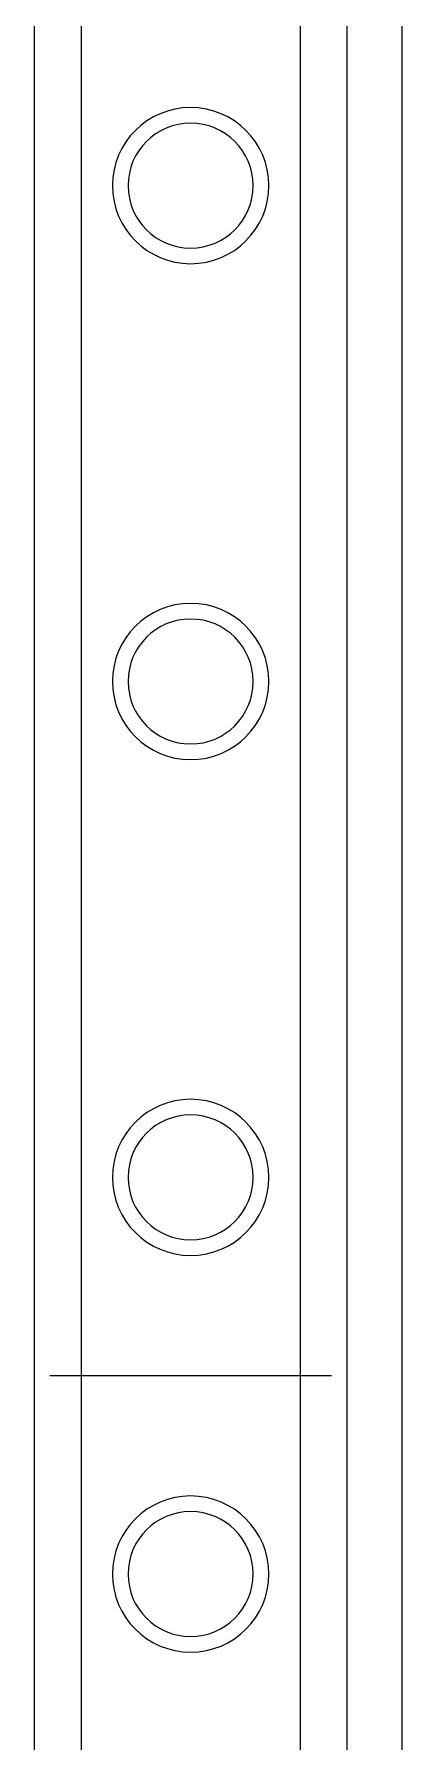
# Model space of a CAD drawing. Header units: millimetres. Extents: x -1589 to 88627, y 12943 to 76663.
# Drawn here: x 32222 to 32339, y 52395 to 52941 of the extents above; entities that cross this region are included whole.
import ezdxf

# ---------------------------------------------------------------- set-up
doc = ezdxf.new("R2010")
doc.units = ezdxf.units.MM
doc.header["$LTSCALE"] = 200
doc.layers.add('form$0$SHEET$0$AA-BORD-FORM', color=7, linetype='Continuous')
doc.layers.add('Slim-nut', color=57, linetype='Continuous')

# ---------------------------------------------------------------- blocks, each defined once
blk = doc.blocks.new('A$C1B484D96')
at = {"layer": 'Slim-nut'}
for p, q in [((0, 1), (0, 399.05)), ((10, 399.05), (10, 1)), ((0.5, 311.15), (9.5, 311.15))]:
    blk.add_line(p, q, dxfattribs=at)
for centre, radius in [((5, 349.25), 2.5), ((5, 349.25), 2), ((5, 333.375), 2.5), ((5, 333.375), 2), ((5, 317.5), 2.5), ((5, 317.5), 2), ((5, 304.8), 2.5), ((5, 304.8), 2)]:
    blk.add_circle(centre, radius, dxfattribs=at)
blk = doc.blocks.new('rack2000')
at = {"color": 8, "linetype": 'Continuous'}
for p, q in [((148.029, 1931.05), (148.029, 130)), ((155.029, 1931.05), (155.029, 130)), ((158.279, 1931.05), (158.279, 130))]:
    blk.add_line(p, q, dxfattribs=at)
at = {"layer": 'Slim-nut', "color": 8, "linetype": 'Continuous', "xscale": -1}
blk.add_blockref('A$C1B484D96', (156.529, 130), dxfattribs=at)

msp = doc.modelspace()

# ---------------------------------------------------------------- block references
at = {"layer": 'form$0$SHEET$0$AA-BORD-FORM', "xscale": 10, "yscale": 10, "zscale": 10}
msp.add_blockref('rack2000', (30756.36, 48100.32), dxfattribs=at)

doc.saveas('drawing.dxf')
